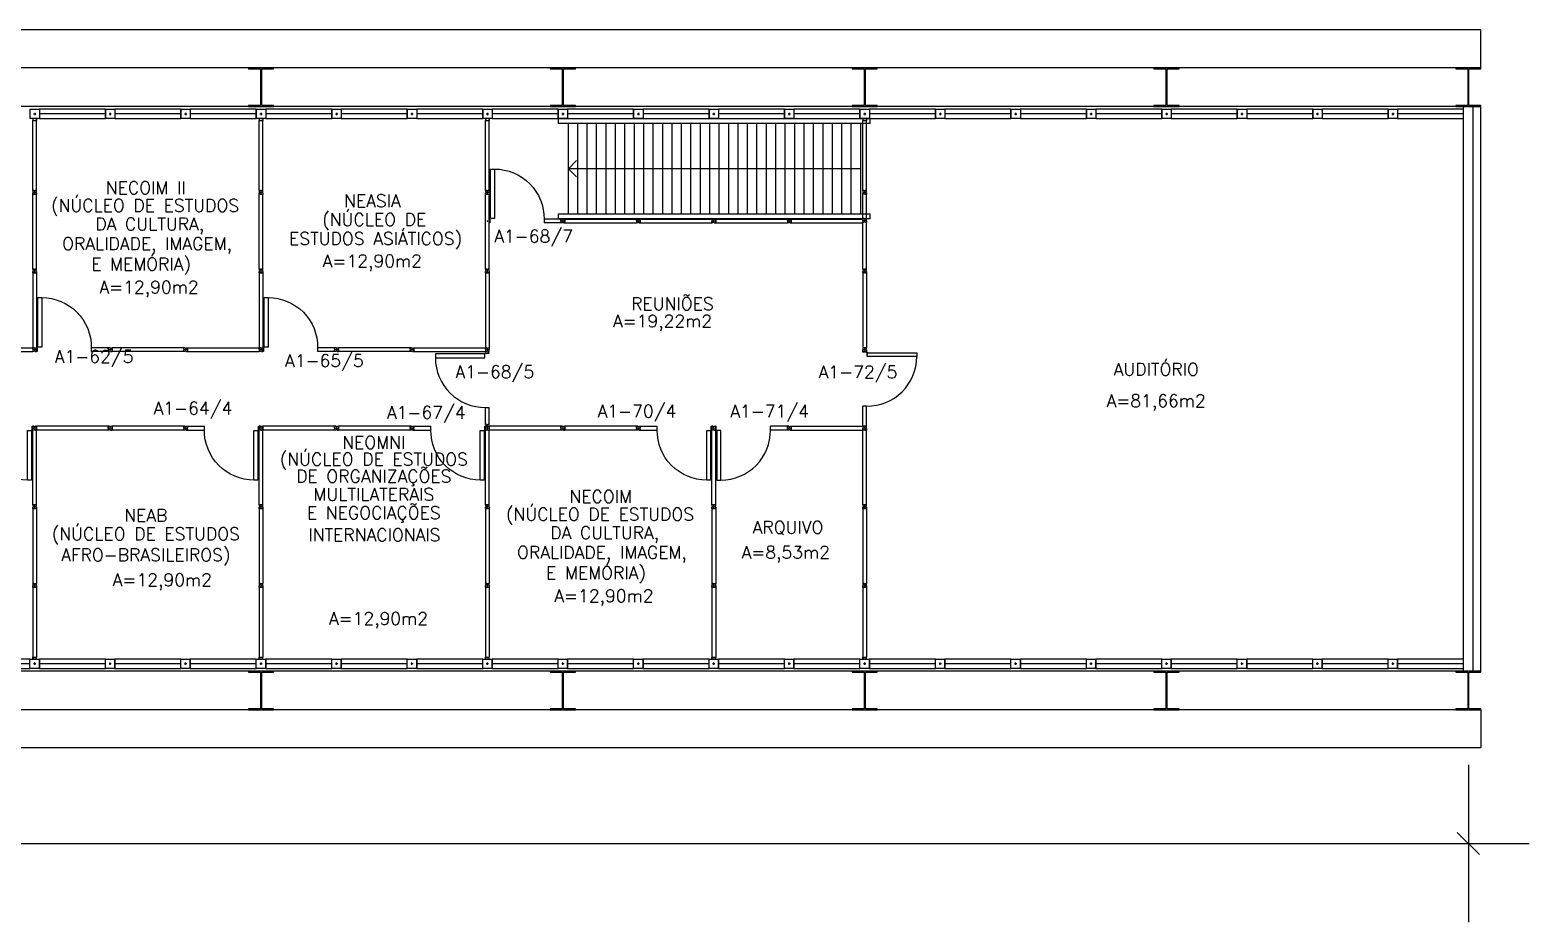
# Model space of a CAD drawing. Header units: centimetres. Extents: x -29 to 78, y -13 to 56.
# Drawn here: x 54.54 to 78.38, y -12.79 to 1.41 of the extents above; entities that cross this region are included whole.
import ezdxf
from ezdxf.enums import TextEntityAlignment as Align

# ---------------------------------------------------------------- set-up
doc = ezdxf.new("R2010")
doc.units = ezdxf.units.CM
doc.header["$LTSCALE"] = 0.01
doc.header["$MEASUREMENT"] = 0
doc.layers.get('0').update_dxf_attribs({"color": 1, "linetype": 'CONTINUOUS'})
for name, color, linetype in [('ALV', 2, 'CONTINUOUS'), ('AREA', 2, 'CONTINUOUS'), ('DIV', 2, 'CONTINUOUS'), ('ENDEREÇO', 2, 'CONTINUOUS'), ('ESC', 1, 'CONTINUOUS'), ('ESQUA', 1, 'CONTINUOUS'), ('ESTRUTURA', 3, 'CONTINUOUS'), ('TEXTO', 2, 'CONTINUOUS')]:
    doc.layers.add(name, color=color, linetype=linetype)
doc.styles.add('UNB-100', font='simplex.shx', dxfattribs={"height": 0.2})

# ---------------------------------------------------------------- blocks, each defined once
blk = doc.blocks.new('VIGTA')
for p, q in [((0, 0.62), (4.4, 0.62)), ((0, 0), (4.4, 0))]:
    blk.add_line(p, q)
blk = doc.blocks.new('DIV12')
for p, q in [((-0.0051, 0), (0.0051, 0)), ((0, -0.0051), (0, 0.0051)), ((0.03, 0.03), (1.17, 0.03)), ((0.03, 0.03), (0.03, -0.03)), ((0.03, 0.009), (0.03, 0.027)), ((1.17, 0.03), (1.17, -0.03)), ((1.1949, 0), (1.2051, 0)), ((1.2051, 0), (1.1949, 0)), ((1.2, -0.0051), (1.2, 0.0051)), ((0.03, -0.03), (0.03, -0.009)), ((0.03, -0.009), (0.03, -0.027)), ((0.03, -0.03), (1.17, -0.03))]:
    blk.add_line(p, q)
blk = doc.blocks.new('MTT')
at = {"color": 2}
for p, q in [((-0.008, 0.03), (-0.03, 0.03)), ((-0.03, 0.03), (-0.03, 0.006)), ((-0.0205, 0.006), (-0.03, 0.006)), ((-0.0205, -0.006), (-0.0205, 0.006)), ((-0.008, 0.03), (-0.008, 0.02)), ((-0.008, 0.02), (0.008, 0.02)), ((-0.0051, 0), (0.0051, 0)), ((0, -0.0051), (0, 0.0051)), ((0.008, 0.03), (0.03, 0.03)), ((0.008, 0.03), (0.008, 0.02)), ((0.0205, -0.006), (0.0205, 0.006)), ((0.0205, 0.006), (0.03, 0.006)), ((0.03, 0.006), (0.03, 0.03)), ((-0.0205, -0.006), (-0.03, -0.006)), ((-0.03, -0.03), (-0.03, -0.006)), ((-0.008, -0.03), (-0.03, -0.03)), ((-0.008, -0.02), (0.008, -0.02)), ((-0.008, -0.03), (-0.008, -0.02)), ((0.008, -0.03), (0.008, -0.02)), ((0.008, -0.03), (0.03, -0.03)), ((0.0205, -0.006), (0.03, -0.006)), ((0.03, -0.006), (0.03, -0.03))]:
    blk.add_line(p, q, dxfattribs=at)
blk = doc.blocks.new('IMTT125')
for p, q in [((-0.03, -0.083), (-0.03, -0.105)), ((-0.03, -0.083), (-0.02, -0.083)), ((-0.03, -1.22), (-0.03, -0.105)), ((-0.03, -0.105), (0.03, -0.105)), ((-0.02, -0.083), (-0.02, -0.075)), ((0.02, -0.075), (-0.02, -0.075)), ((0, -0.0801), (0, -0.0699)), ((0.02, -0.083), (0.02, -0.075)), ((0.03, -0.083), (0.02, -0.083)), ((0.03, -0.083), (0.03, -0.105)), ((0.03, -1.22), (0.03, -0.105)), ((-0.03, -1.22), (0.03, -1.22)), ((-0.009, -1.22), (-0.027, -1.22)), ((0.0051, -1.25), (-0.0051, -1.25)), ((0, -1.2551), (0, -1.2449)), ((0.03, -1.22), (0.009, -1.22)), ((0.009, -1.22), (0.027, -1.22))]:
    blk.add_line(p, q)
blk = doc.blocks.new('DIV125')
for p, q in [((-0.03, 1.22), (0.03, 1.22)), ((-0.03, 0.03), (-0.03, 1.22)), ((0.0051, 1.25), (-0.0051, 1.25)), ((0, 1.2551), (0, 1.2449)), ((0, 1.2449), (0, 1.2551)), ((0.03, 0.03), (0.03, 1.22)), ((-0.03, 0.03), (0.03, 0.03)), ((-0.009, 0.03), (-0.027, 0.03)), ((0.0051, 0), (-0.0051, 0)), ((0, -0.0051), (0, 0.0051)), ((0.009, 0.03), (0.027, 0.03)), ((0.03, 0.03), (0.009, 0.03))]:
    blk.add_line(p, q)
blk = doc.blocks.new('ESC2')
for p, q in [((-4.875, -0.075), (0.087, -0.075)), ((-4.875, -0.075), (-4.875, -0.152)), ((0.087, -0.152), (-4.875, -0.152)), ((-4.713, -1.595), (-4.713, -0.152)), ((-4.563, -1.595), (-4.563, -0.152)), ((-4.413, -1.595), (-4.413, -0.152)), ((-4.263, -1.595), (-4.263, -0.152)), ((-4.113, -1.595), (-4.113, -0.152)), ((-3.963, -1.595), (-3.963, -0.152)), ((-3.813, -1.595), (-3.813, -0.152)), ((-3.663, -1.595), (-3.663, -0.152)), ((-3.513, -1.595), (-3.513, -0.152)), ((-3.363, -1.595), (-3.363, -0.152)), ((-3.213, -1.595), (-3.213, -0.152)), ((-3.063, -1.595), (-3.063, -0.152)), ((-2.913, -1.595), (-2.913, -0.152)), ((-2.763, -1.595), (-2.763, -0.152)), ((-2.613, -1.595), (-2.613, -0.152)), ((-2.463, -1.595), (-2.463, -0.152)), ((-2.313, -1.595), (-2.313, -0.152)), ((-2.163, -1.595), (-2.163, -0.152)), ((-2.013, -1.595), (-2.013, -0.152)), ((-1.863, -1.595), (-1.863, -0.152)), ((-1.713, -1.595), (-1.713, -0.152)), ((-1.563, -1.595), (-1.563, -0.152)), ((-1.413, -1.595), (-1.413, -0.152)), ((-1.263, -1.595), (-1.263, -0.152)), ((-1.113, -1.595), (-1.113, -0.152)), ((-0.963, -1.595), (-0.963, -0.152)), ((-0.813, -1.595), (-0.813, -0.152)), ((-0.663, -1.595), (-0.663, -0.152)), ((-0.513, -1.595), (-0.513, -0.152)), ((-0.363, -1.595), (-0.363, -0.152)), ((-0.213, -1.595), (-0.213, -0.152)), ((-0.063, -1.595), (-0.063, -0.152)), ((0.087, -0.152), (0.087, -0.075)), ((-4.875, -1.595), (-4.875, -1.672)), ((0.087, -1.595), (-4.875, -1.595)), ((0.087, -1.672), (0.087, -1.595)), ((0.087, -1.672), (-4.875, -1.672))]:
    blk.add_line(p, q)
blk = doc.blocks.new('PD12')
at = {"color": 2}
for p, q in [((-0.05, 0.827), (-0.113, 0.827)), ((-0.113, 0.827), (-0.113, 0.04)), ((-0.05, 0.04), (-0.05, 0.827)), ((-1.205, 0), (-1.195, 0)), ((-1.2, -0.005), (-1.2, 0.005)), ((-1.17, 0.03), (-1.17, -0.03)), ((-1.17, 0.03), (-0.9, 0.03)), ((-1.17, 0.009), (-1.17, 0.027)), ((-0.9, 0.03), (-0.9, -0.03)), ((-0.113, 0.04), (-0.05, 0.04)), ((-0.04, 0.03), (-0.04, -0.03)), ((-0.04, 0.03), (-0.03, 0.03)), ((-0.03, 0.03), (-0.03, -0.03)), ((0.005, 0), (-0.005, 0)), ((-0.005, 0), (0.005, 0)), ((0, -0.005), (0, 0.005)), ((-1.17, -0.009), (-1.17, -0.027)), ((-1.17, -0.03), (-1.17, -0.009)), ((-1.17, -0.03), (-0.9, -0.03)), ((-0.04, -0.03), (-0.03, -0.03))]:
    blk.add_line(p, q, dxfattribs=at)
at = {"color": 1}
blk.add_arc((-0.113, 0.04), 0.787, 90, 180.7004, dxfattribs=at)
blk = doc.blocks.new('PE125')
at = {"color": 2}
for p, q in [((0, -0.005), (0, 0.005)), ((0, 0.005), (0, -0.005)), ((-0.03, -0.04), (-0.03, -0.03)), ((0.03, -0.03), (-0.03, -0.03)), ((0.03, -0.04), (-0.03, -0.04)), ((-0.006, -0.023), (-0.006, -0.029)), ((-0.005, 0), (0.005, 0)), ((-0.005, -0.023), (-0.005, -0.028)), ((0.005, -0.03), (-0.005, -0.03)), ((-0.004, -0.021), (0.004, -0.021)), ((-0.004, -0.022), (0.004, -0.022)), ((0.004, -0.029), (-0.004, -0.029)), ((0, -0.04), (0, -0.042)), ((0.031, -0.042), (0, -0.042)), ((0.005, -0.023), (0.005, -0.028)), ((0.006, -0.023), (0.006, -0.029)), ((0.035, -0.04), (0.009, -0.04)), ((0.03, -0.04), (0.03, -0.03)), ((0.038, -0.048), (0.038, -0.081)), ((0.04, -0.081), (0.038, -0.081)), ((0.04, -0.045), (0.04, -0.071)), ((0.04, -0.113), (0.04, -0.05)), ((0.04, -0.05), (0.827, -0.05)), ((0.827, -0.113), (0.04, -0.113)), ((0.827, -0.05), (0.827, -0.113)), ((0.03, -0.9), (-0.03, -0.9)), ((-0.03, -1.22), (-0.03, -0.9)), ((0.03, -1.22), (0.03, -0.9)), ((-0.03, -1.22), (-0.009, -1.22)), ((0.03, -1.22), (-0.03, -1.22)), ((-0.009, -1.22), (-0.027, -1.22)), ((-0.006, -1.228), (-0.006, -1.221)), ((0.005, -1.22), (-0.005, -1.22)), ((-0.005, -1.228), (-0.005, -1.222)), ((-0.005, -1.25), (0.005, -1.25)), ((0.004, -1.221), (-0.004, -1.221)), ((-0.004, -1.229), (0.004, -1.229)), ((-0.004, -1.23), (0.004, -1.23)), ((0, -1.255), (0, -1.245)), ((0.005, -1.228), (0.005, -1.222)), ((0.006, -1.228), (0.006, -1.221)), ((0.009, -1.22), (0.027, -1.22))]:
    blk.add_line(p, q, dxfattribs=at)
blk.add_circle((0.035, -0.045), 0.00461, dxfattribs=at)
for centre, radius, start, end in [((-0.004, -0.023), 0.002, 90, 180), ((-0.005, -0.029), 0.001, 180, 270), ((-0.004, -0.023), 0.001, 90, 180), ((-0.004, -0.028), 0.001, 180, 270), ((0.004, -0.023), 0.002, 0, 90), ((0.004, -0.023), 0.001, 360, 90), ((0.004, -0.028), 0.001, 270, 360), ((0.005, -0.029), 0.001, 270, 360), ((-0.005, -1.221), 0.001, 90, 180), ((-0.004, -1.228), 0.002, 180, 270), ((-0.004, -1.222), 0.001, 90, 180), ((-0.004, -1.228), 0.001, 180, 270), ((0.004, -1.222), 0.001, 0, 90), ((0.004, -1.228), 0.002, 270, 0), ((0.004, -1.228), 0.001, 270, 0), ((0.005, -1.221), 0.001, 0, 90)]:
    blk.add_arc(centre, radius, start, end, dxfattribs=at)
at = {"color": 1}
blk.add_arc((0.04, -0.113), 0.787, 269.2996, 0, dxfattribs=at)

msp = doc.modelspace()

# ---------------------------------------------------------------- linework, layer by layer
for p, q in [((77.617, 1.408), (20.017, 1.408)), ((77.617, 0.808), (77.617, 1.408)), ((63.104, -0.8), (63.234, -0.67)), ((67.754, -0.8), (63.104, -0.8)), ((63.104, -0.8), (63.234, -0.93)), ((77.617, -9.412), (77.617, -10.012)), ((77.617, -10.012), (-18.783, -10.012))]:
    msp.add_line(p, q)
at = {"layer": 'ALV'}
for p, q in [((77.342, -8.792), (77.342, 0.188)), ((77.492, -8.792), (77.492, 0.188)), ((77.617, -8.792), (77.617, 0.188))]:
    msp.add_line(p, q, dxfattribs=at)
at = {"layer": 'ESQUA'}
for p, q in [((54.542, 0.148), (54.692, 0.148)), ((54.542, 0.148), (54.542, -0.002)), ((54.599, 0.073), (54.636, 0.073)), ((54.617, 0.092), (54.617, 0.055)), ((55.742, 0.148), (54.692, 0.148)), ((54.692, 0.148), (54.692, -0.002)), ((54.692, 0.148), (54.692, -0.002)), ((55.742, 0.073), (54.692, 0.073)), ((55.742, -0.002), (55.742, 0.148)), ((55.742, 0.148), (55.892, 0.148)), ((55.742, 0.148), (55.742, -0.002)), ((55.799, 0.073), (55.836, 0.073)), ((55.817, 0.092), (55.817, 0.055)), ((55.892, 0.148), (55.892, -0.002)), ((56.942, 0.148), (55.892, 0.148)), ((55.892, 0.148), (55.892, -0.002)), ((56.942, 0.073), (55.892, 0.073)), ((56.942, -0.002), (56.942, 0.148)), ((56.942, 0.148), (57.092, 0.148)), ((56.942, 0.148), (56.942, -0.002)), ((56.999, 0.073), (57.036, 0.073)), ((57.017, 0.092), (57.017, 0.055)), ((58.142, 0.148), (57.092, 0.148)), ((57.092, 0.148), (57.092, -0.002)), ((57.092, 0.148), (57.092, -0.002)), ((58.142, 0.073), (57.092, 0.073)), ((58.142, -0.002), (58.142, 0.148)), ((58.142, 0.148), (58.292, 0.148)), ((58.142, 0.148), (58.142, -0.002)), ((58.199, 0.073), (58.236, 0.073)), ((58.217, 0.092), (58.217, 0.055)), ((58.292, 0.148), (58.292, -0.002)), ((59.342, 0.148), (58.292, 0.148)), ((58.292, 0.148), (58.292, -0.002)), ((59.342, 0.073), (58.292, 0.073)), ((59.342, -0.002), (59.342, 0.148)), ((59.342, 0.148), (59.492, 0.148)), ((59.342, 0.148), (59.342, -0.002)), ((59.399, 0.073), (59.436, 0.073)), ((59.417, 0.092), (59.417, 0.055)), ((59.492, 0.148), (59.492, -0.002)), ((60.542, 0.148), (59.492, 0.148)), ((59.492, 0.148), (59.492, -0.002)), ((60.542, 0.073), (59.492, 0.073)), ((60.542, 0.148), (60.692, 0.148)), ((60.542, 0.148), (60.542, -0.002)), ((60.542, -0.002), (60.542, 0.148)), ((60.599, 0.073), (60.636, 0.073)), ((60.617, 0.092), (60.617, 0.055)), ((60.692, 0.148), (60.692, -0.002)), ((61.742, 0.148), (60.692, 0.148)), ((60.692, 0.148), (60.692, -0.002)), ((61.742, 0.073), (60.692, 0.073)), ((61.742, 0.148), (61.892, 0.148)), ((61.742, 0.148), (61.742, -0.002)), ((61.742, -0.002), (61.742, 0.148)), ((61.799, 0.073), (61.836, 0.073)), ((61.817, 0.092), (61.817, 0.055)), ((61.892, 0.148), (61.892, -0.002)), ((62.942, 0.148), (61.892, 0.148)), ((61.892, 0.148), (61.892, -0.002)), ((62.942, 0.073), (61.892, 0.073)), ((62.942, -0.002), (62.942, 0.148)), ((62.942, 0.148), (63.092, 0.148)), ((62.942, 0.148), (62.942, -0.002)), ((62.999, 0.073), (63.036, 0.073)), ((63.017, 0.092), (63.017, 0.055)), ((64.142, 0.148), (63.092, 0.148)), ((63.092, 0.148), (63.092, -0.002)), ((63.092, 0.148), (63.092, -0.002)), ((64.142, 0.073), (63.092, 0.073)), ((64.142, -0.002), (64.142, 0.148)), ((64.142, 0.148), (64.292, 0.148)), ((64.142, 0.148), (64.142, -0.002)), ((64.199, 0.073), (64.236, 0.073)), ((64.217, 0.092), (64.217, 0.055)), ((64.292, 0.148), (64.292, -0.002)), ((65.342, 0.148), (64.292, 0.148)), ((64.292, 0.148), (64.292, -0.002)), ((65.342, 0.073), (64.292, 0.073)), ((65.342, -0.002), (65.342, 0.148)), ((65.342, 0.148), (65.492, 0.148)), ((65.342, 0.148), (65.342, -0.002)), ((65.399, 0.073), (65.436, 0.073)), ((65.417, 0.092), (65.417, 0.055)), ((66.542, 0.148), (65.492, 0.148)), ((65.492, 0.148), (65.492, -0.002)), ((65.492, 0.148), (65.492, -0.002)), ((66.542, 0.073), (65.492, 0.073)), ((66.542, -0.002), (66.542, 0.148)), ((66.542, 0.148), (66.692, 0.148)), ((66.542, 0.148), (66.542, -0.002)), ((66.599, 0.073), (66.636, 0.073)), ((66.617, 0.092), (66.617, 0.055)), ((66.692, 0.148), (66.692, -0.002)), ((67.742, 0.148), (66.692, 0.148)), ((66.692, 0.148), (66.692, -0.002)), ((67.742, 0.073), (66.692, 0.073)), ((67.742, -0.002), (67.742, 0.148)), ((67.742, 0.148), (67.892, 0.148)), ((67.742, 0.148), (67.742, -0.002)), ((67.799, 0.073), (67.836, 0.073)), ((67.817, 0.092), (67.817, 0.055)), ((67.892, 0.148), (67.892, -0.002)), ((68.942, 0.148), (67.892, 0.148)), ((67.892, 0.148), (67.892, -0.002)), ((68.942, 0.073), (67.892, 0.073)), ((68.942, -0.002), (68.942, 0.148)), ((68.942, 0.148), (69.092, 0.148)), ((68.942, 0.148), (68.942, -0.002)), ((68.999, 0.073), (69.036, 0.073)), ((69.017, 0.092), (69.017, 0.055)), ((70.142, 0.148), (69.092, 0.148)), ((69.092, 0.148), (69.092, -0.002)), ((69.092, 0.148), (69.092, -0.002)), ((70.142, 0.073), (69.092, 0.073)), ((70.142, -0.002), (70.142, 0.148)), ((70.142, 0.148), (70.292, 0.148)), ((70.142, 0.148), (70.142, -0.002)), ((70.199, 0.073), (70.236, 0.073)), ((70.217, 0.092), (70.217, 0.055)), ((70.292, 0.148), (70.292, -0.002)), ((71.342, 0.148), (70.292, 0.148)), ((70.292, 0.148), (70.292, -0.002)), ((71.342, 0.073), (70.292, 0.073)), ((71.342, -0.002), (71.342, 0.148)), ((71.342, 0.148), (71.492, 0.148)), ((71.342, 0.148), (71.342, -0.002)), ((71.399, 0.073), (71.436, 0.073)), ((71.417, 0.092), (71.417, 0.055)), ((72.542, 0.148), (71.492, 0.148)), ((71.492, 0.148), (71.492, -0.002)), ((71.492, 0.148), (71.492, -0.002)), ((72.542, 0.073), (71.492, 0.073)), ((72.542, -0.002), (72.542, 0.148)), ((72.542, 0.148), (72.692, 0.148)), ((72.542, 0.148), (72.542, -0.002)), ((72.599, 0.073), (72.636, 0.073)), ((72.617, 0.092), (72.617, 0.055)), ((72.692, 0.148), (72.692, -0.002)), ((73.742, 0.148), (72.692, 0.148)), ((72.692, 0.148), (72.692, -0.002)), ((73.742, 0.073), (72.692, 0.073)), ((73.742, -0.002), (73.742, 0.148)), ((73.742, 0.148), (73.892, 0.148)), ((73.742, 0.148), (73.742, -0.002)), ((73.799, 0.073), (73.836, 0.073)), ((73.817, 0.092), (73.817, 0.055)), ((73.892, 0.148), (73.892, -0.002)), ((74.942, 0.148), (73.892, 0.148)), ((73.892, 0.148), (73.892, -0.002)), ((74.942, 0.073), (73.892, 0.073)), ((74.942, 0.148), (75.092, 0.148)), ((74.942, 0.148), (74.942, -0.002)), ((74.942, -0.002), (74.942, 0.148)), ((74.999, 0.073), (75.036, 0.073)), ((75.017, 0.092), (75.017, 0.055)), ((75.092, 0.148), (75.092, -0.002)), ((76.142, 0.148), (75.092, 0.148)), ((75.092, 0.148), (75.092, -0.002)), ((76.142, 0.073), (75.092, 0.073)), ((76.142, -0.002), (76.142, 0.148)), ((76.142, 0.148), (76.292, 0.148)), ((76.142, 0.148), (76.142, -0.002)), ((76.199, 0.073), (76.236, 0.073)), ((76.217, 0.092), (76.217, 0.055)), ((76.292, 0.148), (76.292, -0.002)), ((77.342, 0.148), (76.292, 0.148)), ((76.292, 0.148), (76.292, -0.002)), ((77.342, 0.073), (76.292, 0.073)), ((77.342, -0.002), (77.342, 0.148)), ((54.692, -0.002), (54.542, -0.002)), ((54.692, -0.002), (55.742, -0.002)), ((55.892, -0.002), (55.742, -0.002)), ((55.892, -0.002), (56.942, -0.002)), ((57.092, -0.002), (56.942, -0.002)), ((57.092, -0.002), (58.142, -0.002)), ((58.292, -0.002), (58.142, -0.002)), ((58.292, -0.002), (59.342, -0.002)), ((59.492, -0.002), (59.342, -0.002)), ((59.492, -0.002), (60.542, -0.002)), ((60.692, -0.002), (60.542, -0.002)), ((60.692, -0.002), (61.742, -0.002)), ((61.892, -0.002), (61.742, -0.002)), ((61.892, -0.002), (62.942, -0.002)), ((63.092, -0.002), (62.942, -0.002)), ((63.092, -0.002), (64.142, -0.002)), ((64.292, -0.002), (64.142, -0.002)), ((64.292, -0.002), (65.342, -0.002)), ((65.492, -0.002), (65.342, -0.002)), ((65.492, -0.002), (66.542, -0.002)), ((66.692, -0.002), (66.542, -0.002)), ((66.692, -0.002), (67.742, -0.002)), ((67.892, -0.002), (67.742, -0.002)), ((67.892, -0.002), (68.942, -0.002)), ((69.092, -0.002), (68.942, -0.002)), ((69.092, -0.002), (70.142, -0.002)), ((70.292, -0.002), (70.142, -0.002)), ((70.292, -0.002), (71.342, -0.002)), ((71.492, -0.002), (71.342, -0.002)), ((71.492, -0.002), (72.542, -0.002)), ((72.692, -0.002), (72.542, -0.002)), ((72.692, -0.002), (73.742, -0.002)), ((73.892, -0.002), (73.742, -0.002)), ((73.892, -0.002), (74.942, -0.002)), ((75.092, -0.002), (74.942, -0.002)), ((75.092, -0.002), (76.142, -0.002)), ((76.292, -0.002), (76.142, -0.002)), ((76.292, -0.002), (77.342, -0.002)), ((54.542, -8.602), (53.492, -8.602)), ((54.542, -8.677), (53.492, -8.677)), ((53.492, -8.752), (54.542, -8.752)), ((54.542, -8.602), (54.692, -8.602)), ((54.542, -8.752), (54.542, -8.602)), ((54.542, -8.752), (54.542, -8.602)), ((54.692, -8.752), (54.542, -8.752)), ((54.636, -8.677), (54.599, -8.677)), ((54.617, -8.695), (54.617, -8.658)), ((55.742, -8.602), (54.692, -8.602)), ((54.692, -8.602), (54.692, -8.752)), ((54.692, -8.752), (54.692, -8.602)), ((55.742, -8.677), (54.692, -8.677)), ((54.692, -8.752), (55.742, -8.752)), ((55.742, -8.752), (55.742, -8.602)), ((55.742, -8.602), (55.892, -8.602)), ((55.742, -8.752), (55.742, -8.602)), ((55.892, -8.752), (55.742, -8.752)), ((55.836, -8.677), (55.799, -8.677)), ((55.817, -8.695), (55.817, -8.658)), ((55.892, -8.752), (55.892, -8.602)), ((56.942, -8.602), (55.892, -8.602)), ((55.892, -8.602), (55.892, -8.752)), ((56.942, -8.677), (55.892, -8.677)), ((55.892, -8.752), (56.942, -8.752)), ((56.942, -8.602), (57.092, -8.602)), ((56.942, -8.752), (56.942, -8.602)), ((56.942, -8.752), (56.942, -8.602)), ((57.092, -8.752), (56.942, -8.752)), ((57.036, -8.677), (56.999, -8.677)), ((57.017, -8.695), (57.017, -8.658)), ((58.142, -8.602), (57.092, -8.602)), ((57.092, -8.602), (57.092, -8.752)), ((57.092, -8.752), (57.092, -8.602)), ((58.142, -8.677), (57.092, -8.677)), ((57.092, -8.752), (58.142, -8.752)), ((58.142, -8.752), (58.142, -8.602)), ((58.142, -8.602), (58.292, -8.602)), ((58.142, -8.752), (58.142, -8.602)), ((58.292, -8.752), (58.142, -8.752)), ((58.236, -8.677), (58.199, -8.677)), ((58.217, -8.695), (58.217, -8.658)), ((58.292, -8.752), (58.292, -8.602)), ((59.342, -8.602), (58.292, -8.602)), ((58.292, -8.602), (58.292, -8.752)), ((59.342, -8.677), (58.292, -8.677)), ((58.292, -8.752), (59.342, -8.752)), ((59.342, -8.602), (59.492, -8.602)), ((59.342, -8.752), (59.342, -8.602)), ((59.342, -8.752), (59.342, -8.602)), ((59.492, -8.752), (59.342, -8.752)), ((59.436, -8.677), (59.399, -8.677)), ((59.417, -8.695), (59.417, -8.658)), ((59.492, -8.752), (59.492, -8.602)), ((60.542, -8.602), (59.492, -8.602)), ((59.492, -8.602), (59.492, -8.752)), ((60.542, -8.677), (59.492, -8.677)), ((59.492, -8.752), (60.542, -8.752)), ((60.542, -8.602), (60.692, -8.602)), ((60.542, -8.752), (60.542, -8.602)), ((60.542, -8.752), (60.542, -8.602)), ((60.692, -8.752), (60.542, -8.752)), ((60.636, -8.677), (60.599, -8.677)), ((60.617, -8.695), (60.617, -8.658)), ((60.692, -8.752), (60.692, -8.602)), ((61.742, -8.602), (60.692, -8.602)), ((60.692, -8.602), (60.692, -8.752)), ((61.742, -8.677), (60.692, -8.677)), ((60.692, -8.752), (61.742, -8.752)), ((61.742, -8.602), (61.892, -8.602)), ((61.742, -8.752), (61.742, -8.602)), ((61.742, -8.752), (61.742, -8.602)), ((61.892, -8.752), (61.742, -8.752)), ((61.836, -8.677), (61.799, -8.677)), ((61.817, -8.695), (61.817, -8.658)), ((61.892, -8.752), (61.892, -8.602)), ((62.942, -8.602), (61.892, -8.602)), ((61.892, -8.602), (61.892, -8.752)), ((62.942, -8.677), (61.892, -8.677)), ((61.892, -8.752), (62.942, -8.752)), ((62.942, -8.752), (62.942, -8.602)), ((62.942, -8.602), (63.092, -8.602)), ((62.942, -8.752), (62.942, -8.602)), ((63.092, -8.752), (62.942, -8.752)), ((63.036, -8.677), (62.999, -8.677)), ((63.017, -8.695), (63.017, -8.658)), ((64.142, -8.602), (63.092, -8.602)), ((63.092, -8.602), (63.092, -8.752)), ((63.092, -8.752), (63.092, -8.602)), ((64.142, -8.677), (63.092, -8.677)), ((63.092, -8.752), (64.142, -8.752)), ((64.142, -8.752), (64.142, -8.602)), ((64.142, -8.602), (64.292, -8.602)), ((64.142, -8.752), (64.142, -8.602)), ((64.292, -8.752), (64.142, -8.752)), ((64.236, -8.677), (64.199, -8.677)), ((64.217, -8.695), (64.217, -8.658)), ((64.292, -8.752), (64.292, -8.602)), ((65.342, -8.602), (64.292, -8.602)), ((64.292, -8.602), (64.292, -8.752)), ((65.342, -8.677), (64.292, -8.677)), ((64.292, -8.752), (65.342, -8.752)), ((65.342, -8.602), (65.492, -8.602)), ((65.342, -8.752), (65.342, -8.602)), ((65.342, -8.752), (65.342, -8.602)), ((65.492, -8.752), (65.342, -8.752)), ((65.436, -8.677), (65.399, -8.677)), ((65.417, -8.695), (65.417, -8.658)), ((66.542, -8.602), (65.492, -8.602)), ((65.492, -8.602), (65.492, -8.752)), ((65.492, -8.752), (65.492, -8.602)), ((66.542, -8.677), (65.492, -8.677)), ((65.492, -8.752), (66.542, -8.752)), ((66.542, -8.752), (66.542, -8.602)), ((66.542, -8.602), (66.692, -8.602)), ((66.542, -8.752), (66.542, -8.602)), ((66.692, -8.752), (66.542, -8.752)), ((66.636, -8.677), (66.599, -8.677)), ((66.617, -8.695), (66.617, -8.658)), ((66.692, -8.752), (66.692, -8.602)), ((67.742, -8.602), (66.692, -8.602)), ((66.692, -8.602), (66.692, -8.752)), ((67.742, -8.677), (66.692, -8.677)), ((66.692, -8.752), (67.742, -8.752)), ((67.742, -8.602), (67.892, -8.602)), ((67.742, -8.752), (67.742, -8.602)), ((67.742, -8.752), (67.742, -8.602)), ((67.892, -8.752), (67.742, -8.752)), ((67.836, -8.677), (67.799, -8.677)), ((67.817, -8.695), (67.817, -8.658)), ((67.892, -8.752), (67.892, -8.602)), ((68.942, -8.602), (67.892, -8.602)), ((67.892, -8.602), (67.892, -8.752)), ((68.942, -8.677), (67.892, -8.677)), ((67.892, -8.752), (68.942, -8.752)), ((68.942, -8.752), (68.942, -8.602)), ((68.942, -8.602), (69.092, -8.602)), ((68.942, -8.752), (68.942, -8.602)), ((69.092, -8.752), (68.942, -8.752)), ((69.036, -8.677), (68.999, -8.677)), ((69.017, -8.695), (69.017, -8.658)), ((70.142, -8.602), (69.092, -8.602)), ((69.092, -8.602), (69.092, -8.752)), ((69.092, -8.752), (69.092, -8.602)), ((70.142, -8.677), (69.092, -8.677)), ((69.092, -8.752), (70.142, -8.752)), ((70.142, -8.752), (70.142, -8.602)), ((70.142, -8.602), (70.292, -8.602)), ((70.142, -8.752), (70.142, -8.602)), ((70.292, -8.752), (70.142, -8.752)), ((70.236, -8.677), (70.199, -8.677)), ((70.217, -8.695), (70.217, -8.658)), ((70.292, -8.752), (70.292, -8.602)), ((71.342, -8.602), (70.292, -8.602)), ((70.292, -8.602), (70.292, -8.752)), ((71.342, -8.677), (70.292, -8.677)), ((70.292, -8.752), (71.342, -8.752)), ((71.342, -8.752), (71.342, -8.602)), ((71.342, -8.602), (71.492, -8.602)), ((71.342, -8.752), (71.342, -8.602)), ((71.492, -8.752), (71.342, -8.752)), ((71.436, -8.677), (71.399, -8.677)), ((71.417, -8.695), (71.417, -8.658)), ((72.542, -8.602), (71.492, -8.602)), ((71.492, -8.602), (71.492, -8.752)), ((71.492, -8.752), (71.492, -8.602)), ((72.542, -8.677), (71.492, -8.677)), ((71.492, -8.752), (72.542, -8.752)), ((72.542, -8.752), (72.542, -8.602)), ((72.542, -8.602), (72.692, -8.602)), ((72.542, -8.752), (72.542, -8.602)), ((72.692, -8.752), (72.542, -8.752)), ((72.636, -8.677), (72.599, -8.677)), ((72.617, -8.695), (72.617, -8.658)), ((72.692, -8.752), (72.692, -8.602)), ((73.742, -8.602), (72.692, -8.602)), ((72.692, -8.602), (72.692, -8.752)), ((73.742, -8.677), (72.692, -8.677)), ((72.692, -8.752), (73.742, -8.752)), ((73.742, -8.752), (73.742, -8.602)), ((73.742, -8.602), (73.892, -8.602)), ((73.742, -8.752), (73.742, -8.602)), ((73.892, -8.752), (73.742, -8.752)), ((73.836, -8.677), (73.799, -8.677)), ((73.817, -8.695), (73.817, -8.658)), ((73.892, -8.752), (73.892, -8.602)), ((74.942, -8.602), (73.892, -8.602)), ((73.892, -8.602), (73.892, -8.752)), ((74.942, -8.677), (73.892, -8.677)), ((73.892, -8.752), (74.942, -8.752)), ((74.942, -8.602), (75.092, -8.602)), ((74.942, -8.752), (74.942, -8.602)), ((74.942, -8.752), (74.942, -8.602)), ((75.092, -8.752), (74.942, -8.752)), ((75.036, -8.677), (74.999, -8.677)), ((75.017, -8.695), (75.017, -8.658)), ((75.092, -8.752), (75.092, -8.602)), ((76.142, -8.602), (75.092, -8.602)), ((75.092, -8.602), (75.092, -8.752)), ((76.142, -8.677), (75.092, -8.677)), ((75.092, -8.752), (76.142, -8.752)), ((76.142, -8.752), (76.142, -8.602)), ((76.142, -8.602), (76.292, -8.602)), ((76.142, -8.752), (76.142, -8.602)), ((76.292, -8.752), (76.142, -8.752)), ((76.236, -8.677), (76.199, -8.677)), ((76.217, -8.695), (76.217, -8.658)), ((76.292, -8.752), (76.292, -8.602)), ((77.342, -8.602), (76.292, -8.602)), ((76.292, -8.602), (76.292, -8.752)), ((77.342, -8.677), (76.292, -8.677)), ((76.292, -8.752), (77.342, -8.752)), ((77.342, -8.752), (77.342, -8.602))]:
    msp.add_line(p, q, dxfattribs=at)
at = {"layer": 'ESTRUTURA'}
for points in [[(58.017, 0.208), (58.017, 0.188), (58.417, 0.188), (58.417, 0.208), (58.227, 0.208), (58.227, 0.788), (58.417, 0.788), (58.417, 0.808), (58.017, 0.808), (58.017, 0.788), (58.207, 0.788), (58.207, 0.208)], [(62.817, 0.208), (62.817, 0.188), (63.217, 0.188), (63.217, 0.208), (63.027, 0.208), (63.027, 0.788), (63.217, 0.788), (63.217, 0.808), (62.817, 0.808), (62.817, 0.788), (63.007, 0.788), (63.007, 0.208)], [(67.617, 0.208), (67.617, 0.188), (68.017, 0.188), (68.017, 0.208), (67.827, 0.208), (67.827, 0.788), (68.017, 0.788), (68.017, 0.808), (67.617, 0.808), (67.617, 0.788), (67.807, 0.788), (67.807, 0.208)], [(72.417, 0.208), (72.417, 0.188), (72.817, 0.188), (72.817, 0.208), (72.627, 0.208), (72.627, 0.788), (72.817, 0.788), (72.817, 0.808), (72.417, 0.808), (72.417, 0.788), (72.607, 0.788), (72.607, 0.208)], [(77.217, 0.208), (77.217, 0.188), (77.617, 0.188), (77.617, 0.208), (77.427, 0.208), (77.427, 0.788), (77.617, 0.788), (77.617, 0.808), (77.217, 0.808), (77.217, 0.788), (77.407, 0.788), (77.407, 0.208)], [(58.017, -9.392), (58.017, -9.412), (58.417, -9.412), (58.417, -9.392), (58.227, -9.392), (58.227, -8.812), (58.417, -8.812), (58.417, -8.792), (58.017, -8.792), (58.017, -8.812), (58.207, -8.812), (58.207, -9.392)], [(62.817, -9.392), (62.817, -9.412), (63.217, -9.412), (63.217, -9.392), (63.027, -9.392), (63.027, -8.812), (63.217, -8.812), (63.217, -8.792), (62.817, -8.792), (62.817, -8.812), (63.007, -8.812), (63.007, -9.392)], [(67.617, -9.392), (67.617, -9.412), (68.017, -9.412), (68.017, -9.392), (67.827, -9.392), (67.827, -8.812), (68.017, -8.812), (68.017, -8.792), (67.617, -8.792), (67.617, -8.812), (67.807, -8.812), (67.807, -9.392)], [(72.417, -9.392), (72.417, -9.412), (72.817, -9.412), (72.817, -9.392), (72.627, -9.392), (72.627, -8.812), (72.817, -8.812), (72.817, -8.792), (72.417, -8.792), (72.417, -8.812), (72.607, -8.812), (72.607, -9.392)], [(77.217, -9.392), (77.217, -9.412), (77.617, -9.412), (77.617, -9.392), (77.427, -9.392), (77.427, -8.812), (77.617, -8.812), (77.617, -8.792), (77.217, -8.792), (77.217, -8.812), (77.407, -8.812), (77.407, -9.392)]]:
    msp.add_lwpolyline(points, close=True, dxfattribs=at)
at = {"layer": 'TEXTO'}
for p, q in [((77.417, -10.286), (77.417, -12.786)), ((77.241, -11.359), (77.594, -11.713)), ((15.801, -11.536), (78.382, -11.536))]:
    msp.add_line(p, q, dxfattribs=at)

# ---------------------------------------------------------------- block references
at = {"rotation": 180}
for p in [(58.017, 0.808), (62.817, 0.808), (67.617, 0.808), (72.417, 0.808), (77.217, 0.808)]:
    msp.add_blockref('VIGTA', p, dxfattribs=at)
at = {"xscale": -1}
for p in [(58.017, -9.412), (62.817, -9.412), (67.617, -9.412), (72.417, -9.412), (77.217, -9.412)]:
    msp.add_blockref('VIGTA', p, dxfattribs=at)
at = {"layer": 'DIV'}
for name, p in [('IMTT125', (54.617, 0.073)), ('IMTT125', (58.217, 0.073)), ('IMTT125', (61.817, 0.073)), ('IMTT125', (67.817, 0.073)), ('MTT', (54.617, -1.177)), ('DIV125', (54.617, -2.427)), ('MTT', (58.217, -1.177)), ('DIV125', (58.217, -2.427)), ('MTT', (61.817, -1.177)), ('DIV125', (61.817, -2.427)), ('MTT', (67.817, -1.177)), ('DIV12', (63.017, -1.632)), ('DIV12', (64.217, -1.632)), ('DIV12', (65.417, -1.632)), ('DIV12', (66.617, -1.632)), ('MTT', (67.817, -1.622)), ('MTT', (67.817, -2.427)), ('MTT', (67.817, -2.427)), ('DIV12', (53.417, -3.677)), ('DIV12', (57.017, -3.677)), ('DIV12', (60.617, -3.677)), ('PE125', (67.817, -3.677)), ('MTT', (54.617, -4.927)), ('MTT', (58.217, -4.927)), ('MTT', (61.817, -4.927)), ('MTT', (66.617, -4.927)), ('DIV12', (66.617, -4.927))]:
    msp.add_blockref(name, p, dxfattribs=at)
at = {"layer": 'DIV', "xscale": -1}
for name, p in [('PD12', (61.817, -1.632)), ('DIV125', (67.817, -2.427)), ('PD12', (54.617, -3.677)), ('PD12', (58.217, -3.677)), ('DIV12', (57.017, -3.677)), ('DIV12', (60.617, -3.677)), ('DIV125', (54.617, -6.177)), ('DIV12', (55.817, -4.927)), ('MTT', (55.817, -4.927)), ('DIV12', (57.017, -4.927)), ('MTT', (57.017, -4.927)), ('DIV125', (58.217, -6.177)), ('DIV12', (59.417, -4.927)), ('MTT', (59.417, -4.927)), ('DIV12', (60.617, -4.927)), ('MTT', (60.617, -4.927)), ('DIV125', (61.817, -6.177)), ('DIV12', (63.017, -4.927)), ('MTT', (63.017, -4.927)), ('DIV12', (64.217, -4.927)), ('MTT', (64.217, -4.927)), ('DIV125', (65.417, -6.177)), ('DIV125', (67.817, -6.177))]:
    msp.add_blockref(name, p, dxfattribs=at)
at = {"layer": 'DIV', "xscale": -1, "rotation": 180}
for name, p in [('MTT', (63.017, -1.632)), ('MTT', (65.417, -1.632)), ('MTT', (54.617, -2.427)), ('DIV125', (54.617, -2.427)), ('MTT', (58.217, -2.427)), ('DIV125', (58.217, -2.427)), ('MTT', (61.817, -2.427)), ('DIV125', (61.817, -2.427)), ('MTT', (57.017, -3.677)), ('MTT', (60.617, -3.677)), ('MTT', (67.817, -3.677)), ('PD12', (54.617, -4.927)), ('PD12', (58.217, -4.927)), ('PD12', (61.817, -4.927)), ('PD12', (65.417, -4.927)), ('MTT', (65.417, -4.927)), ('MTT', (67.817, -4.927)), ('MTT', (54.617, -6.177)), ('DIV125', (54.617, -6.177)), ('MTT', (58.217, -6.177)), ('DIV125', (58.217, -6.177)), ('MTT', (61.817, -6.177)), ('DIV125', (61.817, -6.177)), ('MTT', (65.417, -6.177)), ('DIV125', (65.417, -6.177)), ('MTT', (67.817, -6.177)), ('DIV125', (67.817, -6.177)), ('MTT', (54.617, -7.427)), ('IMTT125', (54.617, -8.677)), ('MTT', (58.217, -7.427)), ('IMTT125', (58.217, -8.677)), ('MTT', (61.817, -7.427)), ('IMTT125', (61.817, -8.677)), ('MTT', (65.417, -7.427)), ('IMTT125', (65.417, -8.677)), ('MTT', (67.817, -7.427)), ('IMTT125', (67.817, -8.677))]:
    msp.add_blockref(name, p, dxfattribs=at)
at = {"layer": 'DIV'}
for name, p, rotation in [('MTT', (64.217, -1.632), 180), ('MTT', (66.617, -1.632), 180), ('DIV125', (67.817, -2.427), 180), ('MTT', (54.617, -3.677), 180), ('MTT', (55.817, -3.677), 180), ('MTT', (58.217, -3.677), 180), ('MTT', (59.417, -3.677), 180), ('PD12', (61.817, -3.697), 90), ('MTT', (61.817, -3.677), 180), ('PD12', (65.417, -4.927), 180)]:
    msp.add_blockref(name, p, dxfattribs=dict(at, rotation=rotation))
at = {"layer": 'ESC'}
msp.add_blockref('ESC2', (67.817, 0.073), dxfattribs=at)

# ---------------------------------------------------------------- texts
at = {"layer": 'AREA', "style": 'UNB-100'}
for s, p in [('A=12,90m2', (59.987, -2.368)), ('A=12,90m2', (56.436, -2.783)), ('A=19,22m2', (64.602, -3.323)), ('A=81,66m2', (72.452, -4.591)), ('A=8,53m2', (66.562, -7.003)), ('A=12,90m2', (56.647, -7.442)), ('A=12,90m2', (63.67, -7.695)), ('A=12,90m2', (60.085, -8.056))]:
    msp.add_text(s, height=0.2, dxfattribs=at).set_placement(p, align=Align.CENTER)
at = {"layer": 'ENDEREÇO', "char_height": 0.2, "attachment_point": 1, "style": 'UNB-100'}
for s, insert, width in [('A1-68/7', (61.926, -1.773), 1.51343), ('A1-62/5', (54.937, -3.687), 1.3429), ('A1-65/5', (58.599, -3.753), 1.51343), ('A1-68/5', (61.309, -3.931), 1.51343), ('A1-72/5', (67.085, -3.934), 1.19286), ('A1-64/4', (56.509, -4.51), 1.24062), ('A1-70/4', (63.569, -4.557), 1.28609), ('A1-71/4', (65.68, -4.559), 1.20455), ('A1-67/4', (60.219, -4.578), 1.25199)]:
    msp.add_mtext(s, dxfattribs=dict(at, insert=insert, width=width))
at = {"layer": 'TEXTO', "style": 'UNB-100'}
for s, p in [('NECOIM II', (56.383, -1.203)), ('(NÚCLEO DE ESTUDOS', (56.372, -1.484)), ('NEASIA', (59.987, -1.41)), ('DA CULTURA,', (56.447, -1.779)), ('(NÚCLEO DE ', (60.085, -1.709)), ('ORALIDADE, IMAGEM,', (56.404, -2.092)), ('ESTUDOS ASIÁTICOS)', (60.039, -2.011)), ('E MEMÓRIA)', (56.31, -2.417)), ('REUNIÕES', (64.759, -3.049)), ('AUDITÓRIO', (72.454, -4.091)), ('NEOMNI', (60.01, -5.255)), ('(NÚCLEO DE ESTUDOS', (60.01, -5.522)), ('DE ORGANIZAÇÕES', (60.01, -5.793)), ('MULTILATERAIS', (60.01, -6.081)), ('NECOIM', (63.617, -6.115)), ('E NEGOCIAÇÕES', (60.01, -6.374)), ('(NÚCLEO DE ESTUDOS', (63.607, -6.397)), ('NEAB', (56.384, -6.415)), ('ARQUIVO', (66.598, -6.605)), ('(NÚCLEO DE ESTUDOS', (56.384, -6.71)), ('INTERNACIONAIS', (60.019, -6.726)), ('DA CULTURA,', (63.682, -6.691)), ('AFRO-BRASILEIROS)', (56.384, -7.044)), ('ORALIDADE, IMAGEM,', (63.638, -7.004)), ('E MEMÓRIA)', (63.544, -7.33))]:
    msp.add_text(s, height=0.2, dxfattribs=at).set_placement(p, align=Align.CENTER)

doc.saveas('drawing.dxf')
